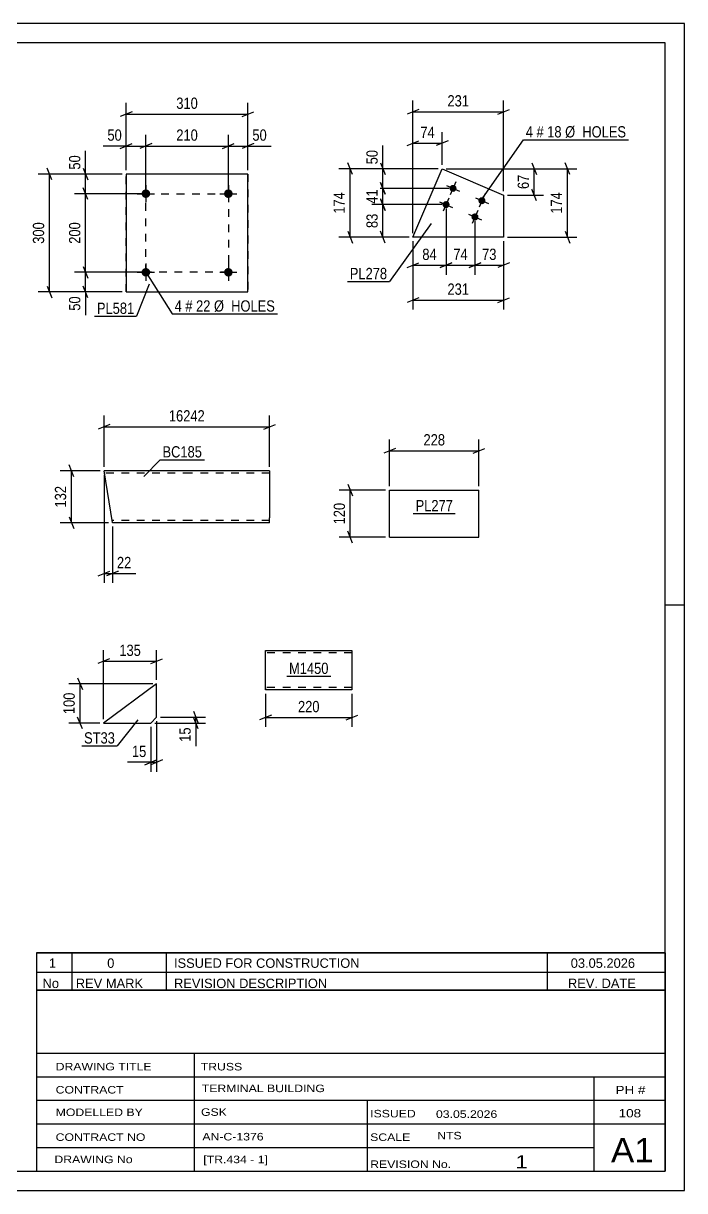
# Model space of a CAD drawing. Header units: millimetres. Extents: x 0 to 420, y 0 to 297.
# Drawn here: x 251.6 to 420, y 0 to 297 of the extents above; entities that cross this region are included whole.
import ezdxf

# ---------------------------------------------------------------- set-up
doc = ezdxf.new("R2010")
doc.units = ezdxf.units.MM
doc.linetypes.add('DXK_LINE_DOT2', pattern=[3.9198, 1.9599, -1.9599])
doc.styles.add('Arial Narrow', font='ARIALN.TTF', dxfattribs={"height": 0.2})

# ---------------------------------------------------------------- blocks, each defined once
blk = doc.blocks.new('Unknown-814409460-1133')
at = {"color": 5, "linetype": 'Continuous'}
for p, q in [((420, 297), (0, 297)), ((420, 0), (420, 297)), ((415, 292), (5, 292)), ((415, 5), (415, 292)), ((420, 149), (415, 149)), ((5, 5), (415, 5)), ((0, 0), (420, 0))]:
    blk.add_line(p, q, dxfattribs=at)
blk = doc.blocks.new('Unknown-814409460-7199')
at = {"color": 7, "linetype": 'Continuous'}
for p, q in [((255, 51.05), (255, 5)), ((255, 51.05), (415, 51.05)), ((415, 51), (415, 5)), ((255, 35), (415, 35)), ((295.14, 35), (295.14, 5)), ((255, 29), (415, 29)), ((397, 5.05), (397, 29.05)), ((255, 23), (415, 23)), ((339.14, 23), (339.14, 5)), ((255, 17), (415, 17)), ((255, 11), (397, 11)), ((255, 5), (415, 5))]:
    blk.add_line(p, q, dxfattribs=at)
at = {"color": 7, "style": 'Arial Narrow'}
for s, height, width, p in [('DRAWING TITLE', 1.9089, 1.425378, (259.88, 30.61)), ('TRUSS', 1.909, 1.425378, (296.81, 30.59)), ('TERMINAL BUILDING', 1.9089, 1.425378, (297.06, 25.07)), ('CONTRACT', 1.909, 1.425378, (259.88, 24.71)), ('MODELLED BY', 1.9089, 1.425378, (259.88, 18.98)), ('GSK', 1.909, 1.425378, (296.88, 19.04)), ('ISSUED', 1.909, 1.425378, (339.94, 18.64)), ('03.05.2026', 1.909, 1.425378, (356.69, 18.52)), ('CONTRACT NO', 1.9089, 1.425378, (259.88, 12.66)), ('AN-C-1376', 1.909, 1.425378, (297.23, 12.78)), ('SCALE', 1.909, 1.425378, (339.94, 12.65)), ('A1', 6.204, 1.25, (401.24, 7.2)), ('DRAWING No', 1.909, 1.425378, (259.56, 7)), ('[TR.434 - 1]', 1.9089, 1.425378, (297.46, 6.99)), ('1', 3.34, 1.5, (376.91, 5.68)), ('REVISION No.', 1.9089, 1.425378, (339.94, 5.77))]:
    blk.add_text(s, height=height, dxfattribs=dict(at, width=width)).set_placement(p)
at = {"color": 7, "linetype": 'Continuous', "style": 'Arial Narrow'}
for s, height, width, p in [('PH #', 2.1, 1.42538, (402.4, 24.55)), ('108', 2.1, 1.42538, (403.19, 18.65)), ('NTS', 1.909, 1.425378, (357, 13.05))]:
    blk.add_text(s, height=height, dxfattribs=dict(at, width=width)).set_placement(p)
blk = doc.blocks.new('Unknown-814409460-7200')
at = {"color": 7, "linetype": 'Continuous'}
for p, q in [((255, 60.55), (415, 60.55)), ((415, 60.55), (255, 60.55)), ((255, 60.55), (255, 55.55)), ((264, 60.55), (264, 55.55)), ((288, 60.55), (288, 55.55)), ((385, 60.55), (385, 55.55)), ((415, 60.55), (415, 55.55)), ((255, 55.55), (415, 55.55)), ((255, 55.55), (255, 51.05)), ((255, 55.55), (415, 55.55)), ((264, 55.55), (264, 51.05)), ((288, 55.55), (288, 51.05)), ((385, 55.55), (385, 51.05)), ((415, 55.55), (415, 51.05)), ((415, 51.05), (255, 51.05))]:
    blk.add_line(p, q, dxfattribs=at)
at = {"color": 7, "linetype": 'Continuous', "style": 'Arial Narrow'}
for s, height, width, p in [('1', 2.39, 1.196471, (258.16, 56.7)), ('0', 2.39, 1.196471, (273, 56.7)), ('ISSUED FOR CONSTRUCTION', 2.3861, 1.196471, (290, 56.7)), ('03.05.2026', 2.386, 1.196471, (391, 56.7)), ('No', 2.386, 1.2, (256.54, 51.55)), ('REV MARK', 2.386, 1.2, (265, 51.55)), ('REVISION DESCRIPTION', 2.3861, 1.2, (290, 51.55)), ('REV. DATE', 2.386, 1.2, (390.28, 51.55))]:
    blk.add_text(s, height=height, dxfattribs=dict(at, width=width)).set_placement(p)
blk = doc.blocks.new('Part-814409460-7092 - 7091')
at = {"color": 2, "linetype": 'Continuous'}
for p, q in [((294.25, 183.15), (272.19, 183.15)), ((274.34, 170.04), (272.19, 183.15)), ((314.35, 183.15), (294.35, 183.15)), ((314.35, 183.15), (314.35, 183.06)), ((314.35, 183.06), (314.35, 181.95)), ((314.35, 181.95), (314.35, 171.15)), ((274.35, 169.95), (274.34, 170.04)), ((294.25, 169.95), (274.35, 169.95)), ((314.35, 169.95), (294.35, 169.95)), ((314.35, 169.95), (314.35, 171.15))]:
    blk.add_line(p, q, dxfattribs=at)
at = {"color": 7, "linetype": 'DXK_LINE_DOT2'}
for p, q in [((294.25, 182.55), (272.28, 182.55)), ((314.35, 182.55), (294.35, 182.55)), ((314.35, 182.8), (314.35, 181.95)), ((294.25, 170.55), (274.25, 170.55)), ((274.34, 170.04), (274.35, 169.95)), ((314.35, 170.55), (294.35, 170.55)), ((314.35, 170.04), (314.35, 170.3)), ((314.35, 169.95), (314.35, 170.04))]:
    blk.add_line(p, q, dxfattribs=at)
blk = doc.blocks.new('Part-814409460-1649 - 1633')
at = {"color": 2, "linetype": 'Continuous'}
for p, q in [((285.58, 128.98), (272.09, 118.98)), ((285.59, 120.48), (285.58, 128.98)), ((272.09, 118.98), (284.09, 118.98)), ((285.59, 120.48), (284.09, 118.98))]:
    blk.add_line(p, q, dxfattribs=at)
blk = doc.blocks.new('Part-814409460-1461 - 1447')
at = {"color": 2, "linetype": 'Continuous'}
for p, q in [((344.88, 166.26), (344.88, 178.26)), ((344.88, 178.26), (367.64, 178.26)), ((367.64, 166.26), (367.64, 178.26)), ((344.88, 166.26), (367.64, 166.26))]:
    blk.add_line(p, q, dxfattribs=at)
blk = doc.blocks.new('Bolt-814409460-1935 - 1886')
at = {"linetype": 'Continuous'}
for points in [[(283.94, 233.66, -1), (281.74, 233.66, -1)], [(304.94, 233.66, -1), (302.74, 233.66, -1)]]:
    blk.add_hatch(color=1, dxfattribs=at).paths.add_polyline_path(points)
at = {"color": 1, "linetype": 'Continuous'}
for p, q in [((282.84, 235.86), (282.84, 231.46)), ((303.84, 235.86), (303.84, 231.46)), ((280.64, 233.66), (285.04, 233.66)), ((301.64, 233.66), (306.04, 233.66))]:
    blk.add_line(p, q, dxfattribs=at)
blk = doc.blocks.new('Part-814409460-1902 - 1886')
at = {"color": 2, "linetype": 'Continuous'}
for p, q in [((308.84, 258.66), (277.84, 258.66)), ((277.84, 258.66), (277.84, 228.66)), ((308.84, 228.66), (308.84, 258.66)), ((277.84, 228.66), (308.84, 228.66))]:
    blk.add_line(p, q, dxfattribs=at)
at = {"color": 7, "linetype": 'DXK_LINE_DOT2'}
for p, q in [((277.84, 228.66), (277.84, 258.66)), ((308.84, 258.66), (308.84, 228.66))]:
    blk.add_line(p, q, dxfattribs=at)
blk = doc.blocks.new('Bolt-814409460-1940 - 1886')
at = {"linetype": 'Continuous'}
for points in [[(283.94, 253.66, -1), (281.74, 253.66, -1)], [(304.94, 253.66, -1), (302.74, 253.66, -1)]]:
    blk.add_hatch(color=1, dxfattribs=at).paths.add_polyline_path(points)
at = {"color": 1, "linetype": 'Continuous'}
for p, q in [((282.84, 255.86), (282.84, 251.46)), ((303.84, 255.86), (303.84, 251.46)), ((280.64, 253.66), (285.04, 253.66)), ((301.64, 253.66), (306.04, 253.66))]:
    blk.add_line(p, q, dxfattribs=at)
blk = doc.blocks.new('Part-814409460-6693 - 6692')
at = {"color": 2, "linetype": 'Continuous'}
for p, q in [((313.31, 136.21), (313.31, 137.41)), ((313.31, 137.41), (335.31, 137.41)), ((335.31, 137.41), (335.31, 137.31)), ((335.31, 137.31), (335.31, 136.21)), ((313.31, 128.15), (313.31, 136.21)), ((335.31, 136.21), (335.31, 127.41)), ((313.31, 127.5), (313.31, 128.15)), ((313.31, 127.41), (313.31, 127.5)), ((335.31, 127.41), (313.31, 127.41))]:
    blk.add_line(p, q, dxfattribs=at)
at = {"color": 7, "linetype": 'DXK_LINE_DOT2'}
for p, q in [((335.31, 136.81), (313.31, 136.81)), ((335.31, 137.05), (335.31, 136.21)), ((313.31, 128.15), (313.31, 127.76)), ((313.31, 128.01), (313.31, 128.05)), ((335.31, 128.01), (313.31, 128.01)), ((335.31, 128.05), (335.31, 128.15)), ((335.31, 128.01), (335.31, 128.05)), ((335.31, 128.01), (335.31, 128.05)), ((313.31, 127.41), (313.31, 127.41))]:
    blk.add_line(p, q, dxfattribs=at)
blk = doc.blocks.new('Part-814409460-6716 - 6715')
at = {"color": 2, "linetype": 'Continuous'}
for p, q in [((350.83, 242.6), (358.27, 260.01)), ((358.27, 260.01), (373.9, 253.32)), ((373.9, 253.32), (373.9, 242.6)), ((373.9, 242.6), (350.83, 242.6))]:
    blk.add_line(p, q, dxfattribs=at)
blk = doc.blocks.new('Bolt-814409460-6717 - 6715')
at = {"linetype": 'Continuous'}
for points in [[(361.86, 254.67, -1), (360.21, 255.37, -1)], [(369.22, 251.52, -1), (367.56, 252.23, -1)], [(360.09, 250.53, -1), (358.44, 251.24, -1)], [(367.45, 247.38, -1), (365.79, 248.09, -1)]]:
    blk.add_hatch(color=1, dxfattribs=at).paths.add_polyline_path(points)
at = {"color": 1, "linetype": 'Continuous'}
for p, q in [((359.38, 255.73), (362.69, 254.31)), ((361.74, 256.67), (360.33, 253.36)), ((359.97, 252.54), (358.56, 249.23)), ((366.73, 252.58), (370.04, 251.17)), ((369.1, 253.53), (367.68, 250.22)), ((357.61, 251.59), (360.92, 250.17)), ((364.96, 248.44), (368.28, 247.03)), ((367.33, 249.39), (365.91, 246.08))]:
    blk.add_line(p, q, dxfattribs=at)
blk = doc.blocks.new('Rectangle-814409460-2049 - 1886')
at = {"color": 1, "linetype": 'DXK_LINE_DOT2'}
blk.add_lwpolyline([(282.84, 253.66), (303.84, 253.66), (303.84, 233.66), (282.84, 233.66), (282.84, 253.66)], close=True, dxfattribs=at)
blk = doc.blocks.new('StraightDimension-814409460-7157 - 7091')
at = {"color": 7, "linetype": 'Continuous'}
for p, q in [((264.5, 181.65), (263.3, 184.65)), ((271.19, 183.15), (261.05, 183.15)), ((263.9, 169.95), (263.9, 183.15)), ((273.35, 169.95), (261.05, 169.95)), ((263.3, 171.45), (264.5, 168.45))]:
    blk.add_line(p, q, dxfattribs=at)
at = {"color": 0}
blk.add_wipeout([(263.15, 179.89), (258.95, 179.89), (258.95, 173.21), (263.15, 173.21)], dxfattribs=at)
at = {"color": 3, "style": 'Arial Narrow'}
blk.add_text('132', height=2.863, rotation=90.0002, dxfattribs=at).set_placement((262.55, 173.81))
blk = doc.blocks.new('StraightDimension-814409460-7128 - 7091')
at = {"color": 7, "linetype": 'Continuous'}
for p, q in [((272.19, 184.15), (272.19, 197.21)), ((314.35, 184.15), (314.35, 197.21)), ((273.69, 194.96), (270.69, 193.76)), ((272.19, 194.36), (314.35, 194.36)), ((312.85, 193.76), (315.85, 194.96))]:
    blk.add_line(p, q, dxfattribs=at)
at = {"color": 0}
blk.add_wipeout([(298.44, 195.11), (298.44, 199.31), (288.1, 199.31), (288.1, 195.11)], dxfattribs=at)
at = {"color": 3, "style": 'Arial Narrow'}
blk.add_text('16242', height=2.863, dxfattribs=at).set_placement((288.7, 195.71))
blk = doc.blocks.new('StraightDimension-814409460-7139 - 7091')
at = {"color": 7, "linetype": 'Continuous'}
for p, q in [((272.19, 182.15), (272.19, 154.63)), ((274.35, 168.95), (274.35, 154.63)), ((270.69, 156.43), (273.69, 157.63)), ((275.85, 157.63), (272.85, 156.43)), ((272.19, 157.03), (274.35, 157.03))]:
    blk.add_line(p, q, dxfattribs=at)
at = {"color": 0}
blk.add_wipeout([(279.73, 157.78), (279.73, 161.98), (274.88, 161.98), (274.88, 157.78)], dxfattribs=at)
at = {"color": 7, "linetype": 'Continuous'}
blk.add_line((274.35, 157.03), (280.26, 157.03), dxfattribs=at)
blk.add_line((274.35, 157.03), (280.26, 157.03), dxfattribs=at)
at = {"color": 3, "style": 'Arial Narrow'}
blk.add_text('22', height=2.863, dxfattribs=at).set_placement((275.48, 158.38))
blk = doc.blocks.new('StraightDimension-814409460-1677 - 1633')
at = {"color": 7, "linetype": 'Continuous'}
for p, q in [((285.59, 119.48), (285.59, 106.58)), ((284.09, 117.98), (284.09, 106.58)), ((282.59, 108.38), (285.59, 109.58)), ((287.09, 109.58), (284.09, 108.38)), ((284.09, 108.98), (285.59, 108.98))]:
    blk.add_line(p, q, dxfattribs=at)
at = {"color": 0}
blk.add_wipeout([(283.56, 109.73), (283.56, 113.93), (278.7, 113.93), (278.7, 109.73)], dxfattribs=at)
at = {"color": 7, "linetype": 'Continuous'}
blk.add_line((284.09, 108.98), (278.18, 108.98), dxfattribs=at)
blk.add_line((284.09, 108.98), (278.18, 108.98), dxfattribs=at)
at = {"color": 3, "style": 'Arial Narrow'}
blk.add_text('15', height=2.863, dxfattribs=at).set_placement((279.3, 110.33))
blk = doc.blocks.new('StraightDimension-814409460-1691 - 1633')
at = {"color": 7, "linetype": 'Continuous'}
for p, q in [((272.09, 119.98), (272.09, 137.55)), ((285.58, 129.98), (285.58, 137.55)), ((273.59, 135.3), (270.59, 134.1)), ((272.09, 134.7), (285.58, 134.7)), ((284.08, 134.1), (287.08, 135.3))]:
    blk.add_line(p, q, dxfattribs=at)
at = {"color": 0}
blk.add_wipeout([(282.18, 135.45), (282.18, 139.65), (275.49, 139.65), (275.49, 135.45)], dxfattribs=at)
at = {"color": 3, "style": 'Arial Narrow'}
blk.add_text('135', height=2.863, dxfattribs=at).set_placement((276.09, 136.05))
blk = doc.blocks.new('StraightDimension-814409460-1651 - 1633')
at = {"color": 7, "linetype": 'Continuous'}
for p, q in [((294.99, 121.98), (296.19, 118.98)), ((285.09, 118.98), (297.99, 118.98)), ((286.59, 120.48), (297.99, 120.48)), ((296.19, 117.48), (294.99, 120.48)), ((295.59, 118.98), (295.59, 120.48))]:
    blk.add_line(p, q, dxfattribs=at)
at = {"color": 0}
blk.add_wipeout([(294.84, 118.46), (290.64, 118.46), (290.64, 113.6), (294.84, 113.6)], dxfattribs=at)
at = {"color": 7, "linetype": 'Continuous'}
blk.add_line((295.59, 118.98), (295.59, 113.08), dxfattribs=at)
blk.add_line((295.59, 118.98), (295.59, 113.08), dxfattribs=at)
at = {"color": 3, "style": 'Arial Narrow'}
blk.add_text('15', height=2.863, rotation=90.0002, dxfattribs=at).set_placement((294.24, 114.2))
blk = doc.blocks.new('StraightDimension-814409460-1663 - 1633')
at = {"color": 7, "linetype": 'Continuous'}
for p, q in [((284.58, 128.98), (263.23, 128.98)), ((265.48, 130.48), (266.68, 127.48)), ((266.08, 118.98), (266.08, 128.98)), ((271.09, 118.98), (263.23, 118.98)), ((266.68, 117.48), (265.48, 120.48))]:
    blk.add_line(p, q, dxfattribs=at)
at = {"color": 0}
blk.add_wipeout([(265.33, 127.32), (261.13, 127.32), (261.13, 120.64), (265.33, 120.64)], dxfattribs=at)
at = {"color": 3, "style": 'Arial Narrow'}
blk.add_text('100', height=2.863, rotation=90.0002, dxfattribs=at).set_placement((264.73, 121.24))
blk = doc.blocks.new('StraightDimension-814409460-1463 - 1447')
at = {"color": 7, "linetype": 'Continuous'}
for p, q in [((344.88, 179.26), (344.88, 191.11)), ((367.64, 179.26), (367.64, 191.11)), ((346.38, 188.86), (343.38, 187.66)), ((344.88, 188.26), (367.64, 188.26)), ((366.14, 187.66), (369.14, 188.86))]:
    blk.add_line(p, q, dxfattribs=at)
at = {"color": 0}
blk.add_wipeout([(359.6, 189.01), (359.6, 193.21), (352.92, 193.21), (352.92, 189.01)], dxfattribs=at)
at = {"color": 3, "style": 'Arial Narrow'}
blk.add_text('228', height=2.863, dxfattribs=at).set_placement((353.52, 189.61))
blk = doc.blocks.new('StraightDimension-814409460-1474 - 1447')
at = {"color": 7, "linetype": 'Continuous'}
for p, q in [((343.88, 178.26), (332.03, 178.26)), ((334.28, 179.76), (335.48, 176.76)), ((334.88, 166.26), (334.88, 178.26)), ((335.48, 164.76), (334.28, 167.76)), ((343.88, 166.26), (332.03, 166.26))]:
    blk.add_line(p, q, dxfattribs=at)
at = {"color": 0}
blk.add_wipeout([(334.13, 175.6), (329.93, 175.6), (329.93, 168.92), (334.13, 168.92)], dxfattribs=at)
at = {"color": 3, "style": 'Arial Narrow'}
blk.add_text('120', height=2.863, rotation=90.0002, dxfattribs=at).set_placement((333.53, 169.52))
blk = doc.blocks.new('StraightDimension-814409460-1942 - 1886')
at = {"color": 7, "linetype": 'Continuous'}
for p, q in [((277.84, 259.66), (277.84, 276.74)), ((308.84, 259.66), (308.84, 276.74)), ((279.34, 274.49), (276.34, 273.29)), ((277.84, 273.89), (308.84, 273.89)), ((307.34, 273.29), (310.34, 274.49))]:
    blk.add_line(p, q, dxfattribs=at)
at = {"color": 0}
blk.add_wipeout([(296.68, 274.64), (296.68, 278.84), (289.99, 278.84), (289.99, 274.64)], dxfattribs=at)
at = {"color": 3, "style": 'Arial Narrow'}
blk.add_text('310', height=2.863, dxfattribs=at).set_placement((290.59, 275.24))
blk = doc.blocks.new('StraightDimension-814409460-1966 - 1886')
at = {"color": 7, "linetype": 'Continuous'}
for p, q in [((282.84, 254.66), (282.84, 268.64)), ((303.84, 254.66), (303.84, 268.64)), ((284.34, 266.39), (281.34, 265.19)), ((282.84, 265.79), (303.84, 265.79)), ((302.34, 265.19), (305.34, 266.39))]:
    blk.add_line(p, q, dxfattribs=at)
at = {"color": 0}
blk.add_wipeout([(296.68, 266.54), (296.68, 270.74), (289.99, 270.74), (289.99, 266.54)], dxfattribs=at)
at = {"color": 3, "style": 'Arial Narrow'}
blk.add_text('210', height=2.863, dxfattribs=at).set_placement((290.59, 267.14))
blk = doc.blocks.new('StraightDimension-814409460-2036 - 1886')
at = {"color": 7, "linetype": 'Continuous'}
for p, q in [((276.84, 258.66), (264.65, 258.66)), ((266.9, 260.16), (268.1, 257.16)), ((267.5, 253.66), (267.5, 258.66)), ((281.84, 253.66), (264.65, 253.66)), ((268.1, 252.16), (266.9, 255.16))]:
    blk.add_line(p, q, dxfattribs=at)
at = {"color": 0}
blk.add_wipeout([(266.75, 264.04), (262.55, 264.04), (262.55, 259.18), (266.75, 259.18)], dxfattribs=at)
at = {"color": 7, "linetype": 'Continuous'}
blk.add_line((267.5, 258.66), (267.5, 264.56), dxfattribs=at)
blk.add_line((267.5, 258.66), (267.5, 264.56), dxfattribs=at)
at = {"color": 3, "style": 'Arial Narrow'}
blk.add_text('50', height=2.863, rotation=90.0002, dxfattribs=at).set_placement((266.15, 259.78))
blk = doc.blocks.new('StraightDimension-814409460-1953 - 1886')
at = {"color": 7, "linetype": 'Continuous'}
for p, q in [((277.84, 259.66), (277.84, 268.64)), ((282.84, 254.66), (282.84, 268.64)), ((276.34, 265.19), (279.34, 266.39)), ((277.84, 265.79), (282.84, 265.79)), ((284.34, 266.39), (281.34, 265.19))]:
    blk.add_line(p, q, dxfattribs=at)
at = {"color": 0}
blk.add_wipeout([(277.31, 266.54), (277.31, 270.74), (272.46, 270.74), (272.46, 266.54)], dxfattribs=at)
at = {"color": 7, "linetype": 'Continuous'}
blk.add_line((277.84, 265.79), (271.93, 265.79), dxfattribs=at)
blk.add_line((277.84, 265.79), (271.93, 265.79), dxfattribs=at)
at = {"color": 3, "style": 'Arial Narrow'}
blk.add_text('50', height=2.863, dxfattribs=at).set_placement((273.06, 267.14))
blk = doc.blocks.new('StraightDimension-814409460-1982 - 1886')
at = {"color": 7, "linetype": 'Continuous'}
for p, q in [((303.84, 254.66), (303.84, 268.64)), ((308.84, 259.66), (308.84, 268.64)), ((302.34, 265.19), (305.34, 266.39)), ((303.84, 265.79), (308.84, 265.79)), ((310.34, 266.39), (307.34, 265.19))]:
    blk.add_line(p, q, dxfattribs=at)
at = {"color": 0}
blk.add_wipeout([(314.22, 266.54), (314.22, 270.74), (309.36, 270.74), (309.36, 266.54)], dxfattribs=at)
at = {"color": 7, "linetype": 'Continuous'}
blk.add_line((308.84, 265.79), (314.74, 265.79), dxfattribs=at)
blk.add_line((308.84, 265.79), (314.74, 265.79), dxfattribs=at)
at = {"color": 3, "style": 'Arial Narrow'}
blk.add_text('50', height=2.863, dxfattribs=at).set_placement((309.96, 267.14))
blk = doc.blocks.new('StraightDimension-814409460-1996 - 1886')
at = {"color": 7, "linetype": 'Continuous'}
for p, q in [((276.84, 258.66), (255.44, 258.66)), ((258.89, 257.16), (257.69, 260.16)), ((258.29, 228.66), (258.29, 258.66)), ((257.69, 230.16), (258.89, 227.16)), ((276.84, 228.66), (255.44, 228.66))]:
    blk.add_line(p, q, dxfattribs=at)
at = {"color": 0}
blk.add_wipeout([(257.54, 247), (253.34, 247), (253.34, 240.32), (257.54, 240.32)], dxfattribs=at)
at = {"color": 3, "style": 'Arial Narrow'}
blk.add_text('300', height=2.863, rotation=90.0002, dxfattribs=at).set_placement((256.94, 240.92))
blk = doc.blocks.new('StraightDimension-814409460-2007 - 1886')
at = {"color": 7, "linetype": 'Continuous'}
for p, q in [((266.9, 235.16), (268.1, 232.16)), ((281.84, 233.66), (264.65, 233.66)), ((267.5, 228.66), (267.5, 233.66)), ((268.1, 227.16), (266.9, 230.16)), ((276.84, 228.66), (264.65, 228.66))]:
    blk.add_line(p, q, dxfattribs=at)
at = {"color": 0}
blk.add_wipeout([(266.75, 228.13), (262.55, 228.13), (262.55, 223.28), (266.75, 223.28)], dxfattribs=at)
at = {"color": 7, "linetype": 'Continuous'}
blk.add_line((267.5, 228.66), (267.5, 222.75), dxfattribs=at)
blk.add_line((267.5, 228.66), (267.5, 222.75), dxfattribs=at)
at = {"color": 3, "style": 'Arial Narrow'}
blk.add_text('50', height=2.863, rotation=90.0002, dxfattribs=at).set_placement((266.15, 223.88))
blk = doc.blocks.new('StraightDimension-814409460-2020 - 1886')
at = {"color": 7, "linetype": 'Continuous'}
for p, q in [((281.84, 253.66), (264.65, 253.66)), ((268.1, 252.16), (266.9, 255.16)), ((267.5, 233.66), (267.5, 253.66)), ((266.9, 235.16), (268.1, 232.16)), ((281.84, 233.66), (264.65, 233.66))]:
    blk.add_line(p, q, dxfattribs=at)
at = {"color": 0}
blk.add_wipeout([(266.75, 247), (262.55, 247), (262.55, 240.32), (266.75, 240.32)], dxfattribs=at)
at = {"color": 3, "style": 'Arial Narrow'}
blk.add_text('200', height=2.863, rotation=90.0002, dxfattribs=at).set_placement((266.15, 240.92))
blk = doc.blocks.new('StraightDimension-814409460-6721 - 6692')
at = {"color": 7, "linetype": 'Continuous'}
for p, q in [((313.31, 126.41), (313.31, 117.98)), ((335.31, 126.41), (335.31, 117.98)), ((314.81, 120.98), (311.81, 119.78)), ((313.31, 120.38), (335.31, 120.38)), ((333.81, 119.78), (336.81, 120.98))]:
    blk.add_line(p, q, dxfattribs=at)
at = {"color": 0}
blk.add_wipeout([(327.65, 121.13), (327.65, 125.33), (320.97, 125.33), (320.97, 121.13)], dxfattribs=at)
at = {"color": 3, "style": 'Arial Narrow'}
blk.add_text('220', height=2.863, dxfattribs=at).set_placement((321.57, 121.73))
blk = doc.blocks.new('StraightDimension-814409460-7046 - 6715')
at = {"color": 7, "linetype": 'Continuous'}
for p, q in [((390.74, 258.51), (389.54, 261.51)), ((359.27, 260.01), (392.54, 260.01)), ((390.14, 242.6), (390.14, 260.01)), ((389.54, 244.1), (390.74, 241.1)), ((374.9, 242.6), (392.54, 242.6))]:
    blk.add_line(p, q, dxfattribs=at)
at = {"color": 0}
blk.add_wipeout([(389.39, 254.65), (385.19, 254.65), (385.19, 247.96), (389.39, 247.96)], dxfattribs=at)
at = {"color": 3, "style": 'Arial Narrow'}
blk.add_text('174', height=2.863, rotation=90.0002, dxfattribs=at).set_placement((388.79, 248.56))
blk = doc.blocks.new('StraightDimension-814409460-6733 - 6715')
at = {"color": 7, "linetype": 'Continuous'}
for p, q in [((381.1, 261.51), (382.3, 258.51)), ((359.27, 260.01), (384.1, 260.01)), ((381.7, 253.32), (381.7, 260.01)), ((374.9, 253.32), (384.1, 253.32)), ((382.3, 251.82), (381.1, 254.82))]:
    blk.add_line(p, q, dxfattribs=at)
at = {"color": 0}
blk.add_wipeout([(380.95, 259.09), (376.75, 259.09), (376.75, 254.24), (380.95, 254.24)], dxfattribs=at)
at = {"color": 3, "style": 'Arial Narrow'}
blk.add_text('67', height=2.863, rotation=90.0002, dxfattribs=at).set_placement((380.35, 254.84))
blk = doc.blocks.new('StraightDimension-814409460-6725 - 6715')
at = {"color": 7, "linetype": 'Continuous'}
for p, q in [((350.83, 243.6), (350.83, 269.33)), ((358.27, 261.01), (358.27, 269.33)), ((349.33, 265.88), (352.33, 267.08)), ((350.83, 266.48), (358.27, 266.48)), ((359.77, 267.08), (356.77, 265.88))]:
    blk.add_line(p, q, dxfattribs=at)
at = {"color": 0}
blk.add_wipeout([(356.98, 267.23), (356.98, 271.43), (352.12, 271.43), (352.12, 267.23)], dxfattribs=at)
at = {"color": 3, "style": 'Arial Narrow'}
blk.add_text('74', height=2.863, dxfattribs=at).set_placement((352.72, 267.83))
blk = doc.blocks.new('StraightDimension-814409460-6729 - 6715')
at = {"color": 7, "linetype": 'Continuous'}
for p, q in [((350.83, 241.6), (350.83, 224.2)), ((373.9, 241.6), (373.9, 224.2)), ((352.33, 227.2), (349.33, 226)), ((350.83, 226.6), (373.9, 226.6)), ((372.4, 226), (375.4, 227.2))]:
    blk.add_line(p, q, dxfattribs=at)
at = {"color": 0}
blk.add_wipeout([(365.71, 227.35), (365.71, 231.55), (359.02, 231.55), (359.02, 227.35)], dxfattribs=at)
at = {"color": 3, "style": 'Arial Narrow'}
blk.add_text('231', height=2.863, dxfattribs=at).set_placement((359.62, 227.95))
blk = doc.blocks.new('StraightDimension-814409460-6739 - 6715')
at = {"color": 7, "linetype": 'Continuous'}
for p, q in [((335.43, 258.51), (334.23, 261.51)), ((357.27, 260.01), (331.98, 260.01)), ((334.83, 242.6), (334.83, 260.01)), ((334.23, 244.1), (335.43, 241.1)), ((349.83, 242.6), (331.98, 242.6))]:
    blk.add_line(p, q, dxfattribs=at)
at = {"color": 0}
blk.add_wipeout([(334.08, 254.65), (329.88, 254.65), (329.88, 247.96), (334.08, 247.96)], dxfattribs=at)
at = {"color": 3, "style": 'Arial Narrow'}
blk.add_text('174', height=2.863, rotation=90.0002, dxfattribs=at).set_placement((333.48, 248.56))
blk = doc.blocks.new('StraightDimension-814409460-6992 - 6715')
at = {"color": 7, "linetype": 'Continuous'}
for p, q in [((366.62, 246.74), (366.62, 233.05)), ((373.9, 241.6), (373.9, 233.05)), ((365.12, 234.85), (368.12, 236.05)), ((366.62, 235.45), (373.9, 235.45)), ((375.4, 236.05), (372.4, 234.85))]:
    blk.add_line(p, q, dxfattribs=at)
at = {"color": 0}
blk.add_wipeout([(372.69, 236.2), (372.69, 240.4), (367.83, 240.4), (367.83, 236.2)], dxfattribs=at)
at = {"color": 3, "style": 'Arial Narrow'}
blk.add_text('73', height=2.863, dxfattribs=at).set_placement((368.43, 236.8))
blk = doc.blocks.new('StraightDimension-814409460-6993 - 6715')
at = {"color": 7, "linetype": 'Continuous'}
for p, q in [((359.26, 249.88), (359.26, 233.05)), ((366.62, 246.74), (366.62, 233.05)), ((357.76, 234.85), (360.76, 236.05)), ((359.26, 235.45), (366.62, 235.45)), ((368.12, 236.05), (365.12, 234.85))]:
    blk.add_line(p, q, dxfattribs=at)
at = {"color": 0}
blk.add_wipeout([(365.37, 236.2), (365.37, 240.4), (360.51, 240.4), (360.51, 236.2)], dxfattribs=at)
at = {"color": 3, "style": 'Arial Narrow'}
blk.add_text('74', height=2.863, dxfattribs=at).set_placement((361.11, 236.8))
blk = doc.blocks.new('StraightDimension-814409460-6994 - 6715')
at = {"color": 7, "linetype": 'Continuous'}
for p, q in [((359.26, 249.88), (359.26, 233.05)), ((350.83, 241.6), (350.83, 233.05)), ((349.33, 234.85), (352.33, 236.05)), ((350.83, 235.45), (359.26, 235.45)), ((360.76, 236.05), (357.76, 234.85))]:
    blk.add_line(p, q, dxfattribs=at)
at = {"color": 0}
blk.add_wipeout([(357.47, 236.2), (357.47, 240.4), (352.62, 240.4), (352.62, 236.2)], dxfattribs=at)
at = {"color": 3, "style": 'Arial Narrow'}
blk.add_text('84', height=2.863, dxfattribs=at).set_placement((353.22, 236.8))
blk = doc.blocks.new('StraightDimension-814409460-7013 - 6715')
at = {"color": 7, "linetype": 'Continuous'}
for p, q in [((342.6, 261.51), (343.8, 258.51)), ((357.27, 260.01), (340.35, 260.01)), ((343.2, 255.02), (343.2, 260.01)), ((343.8, 253.52), (342.6, 256.52)), ((360.03, 255.02), (340.35, 255.02))]:
    blk.add_line(p, q, dxfattribs=at)
at = {"color": 0}
blk.add_wipeout([(342.45, 265.39), (338.25, 265.39), (338.25, 260.53), (342.45, 260.53)], dxfattribs=at)
at = {"color": 7, "linetype": 'Continuous'}
blk.add_line((343.2, 260.01), (343.2, 265.91), dxfattribs=at)
blk.add_line((343.2, 260.01), (343.2, 265.91), dxfattribs=at)
at = {"color": 3, "style": 'Arial Narrow'}
blk.add_text('50', height=2.863, rotation=90.0002, dxfattribs=at).set_placement((341.85, 261.13))
blk = doc.blocks.new('StraightDimension-814409460-7014 - 6715')
at = {"color": 7, "linetype": 'Continuous'}
for p, q in [((342.6, 256.52), (343.8, 253.52)), ((360.03, 255.02), (340.35, 255.02)), ((343.2, 250.88), (343.2, 255.02)), ((358.26, 250.88), (340.35, 250.88)), ((343.8, 249.38), (342.6, 252.38))]:
    blk.add_line(p, q, dxfattribs=at)
at = {"color": 0}
blk.add_wipeout([(342.45, 255.38), (338.25, 255.38), (338.25, 250.52), (342.45, 250.52)], dxfattribs=at)
at = {"color": 3, "style": 'Arial Narrow'}
blk.add_text('41', height=2.863, rotation=90.0002, dxfattribs=at).set_placement((341.85, 251.12))
blk = doc.blocks.new('StraightDimension-814409460-7015 - 6715')
at = {"color": 7, "linetype": 'Continuous'}
for p, q in [((358.26, 250.88), (340.35, 250.88)), ((342.6, 252.38), (343.8, 249.38)), ((343.2, 242.6), (343.2, 250.88)), ((343.8, 241.1), (342.6, 244.1)), ((349.83, 242.6), (340.35, 242.6))]:
    blk.add_line(p, q, dxfattribs=at)
at = {"color": 0}
blk.add_wipeout([(342.45, 249.17), (338.25, 249.17), (338.25, 244.31), (342.45, 244.31)], dxfattribs=at)
at = {"color": 3, "style": 'Arial Narrow'}
blk.add_text('83', height=2.863, rotation=90.0002, dxfattribs=at).set_placement((341.85, 244.91))
blk = doc.blocks.new('StraightDimension-814409460-7036 - 6715')
at = {"color": 7, "linetype": 'Continuous'}
for p, q in [((350.83, 243.6), (350.83, 277.36)), ((373.9, 254.32), (373.9, 277.36)), ((352.33, 275.11), (349.33, 273.91)), ((350.83, 274.51), (373.9, 274.51)), ((372.4, 273.91), (375.4, 275.11))]:
    blk.add_line(p, q, dxfattribs=at)
at = {"color": 0}
blk.add_wipeout([(365.71, 275.26), (365.71, 279.46), (359.02, 279.46), (359.02, 275.26)], dxfattribs=at)
at = {"color": 3, "style": 'Arial Narrow'}
blk.add_text('231', height=2.863, dxfattribs=at).set_placement((359.62, 275.86))
blk = doc.blocks.new('Mark-814409460-7181 - 7091')
at = {"color": 0}
blk.add_wipeout([(297.13, 186.55), (297.13, 189.55), (287.08, 189.55), (287.08, 186.55)], dxfattribs=at)
blk.add_wipeout([(297.13, 186.55), (297.13, 189.55), (287.08, 189.55), (287.08, 186.55)], dxfattribs=at)
at = {"color": 30, "linetype": 'Continuous'}
for p, q in [((282.34, 181.69), (286.48, 185.95)), ((286.48, 185.95), (297.73, 185.95))]:
    blk.add_line(p, q, dxfattribs=at)
at = {"color": 3, "style": 'Arial Narrow'}
blk.add_text('BC185', height=2.863, dxfattribs=at).set_placement((287.08, 186.55))
blk = doc.blocks.new('Mark-814409460-1645 - 1633')
at = {"color": 0}
blk.add_wipeout([(274.96, 113.76), (274.96, 116.76), (267.11, 116.76), (267.11, 113.76)], dxfattribs=at)
blk.add_wipeout([(274.96, 113.76), (274.96, 116.76), (267.11, 116.76), (267.11, 113.76)], dxfattribs=at)
at = {"color": 30, "linetype": 'Continuous'}
for p in [(280.83, 119.75), (266.51, 113.16)]:
    blk.add_line(p, (275.56, 113.16), dxfattribs=at)
at = {"color": 3, "style": 'Arial Narrow'}
blk.add_text('ST33', height=2.863, dxfattribs=at).set_placement((267.11, 113.76))
blk = doc.blocks.new('Mark-814409460-1459 - 1447')
at = {"color": 0}
blk.add_wipeout([(361.01, 172.86), (361.01, 175.86), (351.51, 175.86), (351.51, 172.86)], dxfattribs=at)
blk.add_wipeout([(361.01, 172.86), (361.01, 175.86), (351.51, 175.86), (351.51, 172.86)], dxfattribs=at)
at = {"color": 30, "linetype": 'Continuous'}
blk.add_line((350.91, 172.26), (361.61, 172.26), dxfattribs=at)
at = {"color": 3, "style": 'Arial Narrow'}
blk.add_text('PL277', height=2.863, dxfattribs=at).set_placement((351.51, 172.86))
blk = doc.blocks.new('Mark-814409460-1898 - 1886')
at = {"color": 0}
blk.add_wipeout([(279.88, 223.08), (279.88, 226.08), (270.38, 226.08), (270.38, 223.08)], dxfattribs=at)
blk.add_wipeout([(279.88, 223.08), (279.88, 226.08), (270.38, 226.08), (270.38, 223.08)], dxfattribs=at)
at = {"color": 30, "linetype": 'Continuous'}
for p in [(283.72, 230.66), (269.78, 222.48)]:
    blk.add_line(p, (280.48, 222.48), dxfattribs=at)
at = {"color": 3, "style": 'Arial Narrow'}
blk.add_text('PL581', height=2.863, dxfattribs=at).set_placement((270.38, 223.08))
blk = doc.blocks.new('MarkSet-814409460-2096 - 1886')
at = {"color": 0}
blk.add_wipeout([(292, 223.66), (292, 226.66), (290.17, 226.66), (290.17, 223.66)], dxfattribs=at)
blk.add_wipeout([(292, 223.66), (292, 226.66), (290.17, 226.66), (290.17, 223.66)], dxfattribs=at)
at = {"color": 7, "linetype": 'Continuous'}
blk.add_line((282.84, 233.66), (289.57, 223.06), dxfattribs=at)
at = {"color": 0}
blk.add_wipeout([(294.72, 223.66), (294.72, 226.66), (292.9, 226.66), (292.9, 223.66)], dxfattribs=at)
blk.add_wipeout([(294.72, 223.66), (294.72, 226.66), (292.9, 226.66), (292.9, 223.66)], dxfattribs=at)
at = {"color": 3, "style": 'Arial Narrow'}
blk.add_text('4', height=2.86, dxfattribs=at).set_placement((290.17, 223.66))
at = {"color": 0}
blk.add_wipeout([(299.28, 223.66), (299.28, 226.66), (295.62, 226.66), (295.62, 223.66)], dxfattribs=at)
blk.add_wipeout([(299.28, 223.66), (299.28, 226.66), (295.62, 226.66), (295.62, 223.66)], dxfattribs=at)
at = {"color": 3, "style": 'Arial Narrow'}
blk.add_text('#', height=2.86, dxfattribs=at).set_placement((292.9, 223.66))
at = {"color": 0}
blk.add_wipeout([(315.71, 223.66), (315.71, 226.66), (300.18, 226.66), (300.18, 223.66)], dxfattribs=at)
blk.add_wipeout([(315.71, 223.66), (315.71, 226.66), (300.18, 226.66), (300.18, 223.66)], dxfattribs=at)
at = {"color": 7, "linetype": 'Continuous'}
blk.add_line((289.57, 223.06), (316.31, 223.06), dxfattribs=at)
at = {"color": 3, "style": 'Arial Narrow'}
for s, p in [('22', (295.62, 223.66)), ('Ø  HOLES', (300.18, 223.66))]:
    blk.add_text(s, height=2.863, dxfattribs=at).set_placement(p)
blk = doc.blocks.new('Mark-814409460-6782 - 6692')
at = {"color": 0}
blk.add_wipeout([(329.34, 131.47), (329.34, 134.47), (319.29, 134.47), (319.29, 131.47)], dxfattribs=at)
blk.add_wipeout([(329.34, 131.47), (329.34, 134.47), (319.29, 134.47), (319.29, 131.47)], dxfattribs=at)
at = {"color": 30, "linetype": 'Continuous'}
blk.add_line((318.69, 130.87), (329.94, 130.87), dxfattribs=at)
at = {"color": 3, "style": 'Arial Narrow'}
blk.add_text('M1450', height=2.863, dxfattribs=at).set_placement((319.29, 131.47))
blk = doc.blocks.new('Mark-814409460-6788 - 6715')
at = {"color": 0}
blk.add_wipeout([(381.38, 267.97), (381.38, 270.97), (379.56, 270.97), (379.56, 267.97)], dxfattribs=at)
blk.add_wipeout([(381.38, 267.97), (381.38, 270.97), (379.56, 270.97), (379.56, 267.97)], dxfattribs=at)
at = {"color": 7, "linetype": 'Continuous'}
blk.add_line((368.01, 251.72), (378.96, 267.37), dxfattribs=at)
at = {"color": 0}
blk.add_wipeout([(384.11, 267.97), (384.11, 270.97), (382.28, 270.97), (382.28, 267.97)], dxfattribs=at)
blk.add_wipeout([(384.11, 267.97), (384.11, 270.97), (382.28, 270.97), (382.28, 267.97)], dxfattribs=at)
at = {"color": 3, "style": 'Arial Narrow'}
blk.add_text('4', height=2.86, dxfattribs=at).set_placement((379.56, 267.97))
at = {"color": 0}
blk.add_wipeout([(388.67, 267.97), (388.67, 270.97), (385.01, 270.97), (385.01, 267.97)], dxfattribs=at)
blk.add_wipeout([(388.67, 267.97), (388.67, 270.97), (385.01, 270.97), (385.01, 267.97)], dxfattribs=at)
at = {"color": 3, "style": 'Arial Narrow'}
blk.add_text('#', height=2.86, dxfattribs=at).set_placement((382.28, 267.97))
at = {"color": 0}
blk.add_wipeout([(405.1, 267.97), (405.1, 270.97), (389.57, 270.97), (389.57, 267.97)], dxfattribs=at)
blk.add_wipeout([(405.1, 267.97), (405.1, 270.97), (389.57, 270.97), (389.57, 267.97)], dxfattribs=at)
at = {"color": 7, "linetype": 'Continuous'}
blk.add_line((378.96, 267.37), (405.7, 267.37), dxfattribs=at)
at = {"color": 3, "style": 'Arial Narrow'}
for s, p in [('18', (385.01, 267.97)), ('Ø  HOLES', (389.57, 267.97))]:
    blk.add_text(s, height=2.863, dxfattribs=at).set_placement(p)
blk = doc.blocks.new('Mark-814409460-6785 - 6715')
at = {"color": 0}
blk.add_wipeout([(344.27, 231.91), (344.27, 234.91), (334.76, 234.91), (334.76, 231.91)], dxfattribs=at)
blk.add_wipeout([(344.27, 231.91), (344.27, 234.91), (334.76, 234.91), (334.76, 231.91)], dxfattribs=at)
at = {"color": 30, "linetype": 'Continuous'}
for p in [(355.47, 246.11), (334.16, 231.31)]:
    blk.add_line(p, (344.87, 231.31), dxfattribs=at)
at = {"color": 3, "style": 'Arial Narrow'}
blk.add_text('PL278', height=2.863, dxfattribs=at).set_placement((334.76, 231.91))

msp = doc.modelspace()

# ---------------------------------------------------------------- block references
for name in ['Unknown-814409460-1133', 'Part-814409460-1902 - 1886', 'Part-814409460-6716 - 6715', 'Bolt-814409460-1940 - 1886', 'Bolt-814409460-6717 - 6715', 'Rectangle-814409460-2049 - 1886', 'Bolt-814409460-1935 - 1886', 'Part-814409460-7092 - 7091', 'Part-814409460-1461 - 1447', 'Part-814409460-6693 - 6692', 'Part-814409460-1649 - 1633', 'Unknown-814409460-7200', 'Unknown-814409460-7199']:
    msp.add_blockref(name, (0, 0))

# ---------------------------------------------------------------- next in the draw order: block references
for name in ['StraightDimension-814409460-1942 - 1886', 'StraightDimension-814409460-7046 - 6715', 'StraightDimension-814409460-1463 - 1447', 'StraightDimension-814409460-7157 - 7091', 'Mark-814409460-1459 - 1447', 'Mark-814409460-6782 - 6692', 'StraightDimension-814409460-6721 - 6692', 'StraightDimension-814409460-1677 - 1633']:
    msp.add_blockref(name, (0, 0))

# ---------------------------------------------------------------- next in the draw order: block references
for name in ['StraightDimension-814409460-1966 - 1886', 'StraightDimension-814409460-6733 - 6715', 'StraightDimension-814409460-6729 - 6715', 'StraightDimension-814409460-7128 - 7091', 'StraightDimension-814409460-7139 - 7091', 'StraightDimension-814409460-1474 - 1447', 'StraightDimension-814409460-1691 - 1633']:
    msp.add_blockref(name, (0, 0))

# ---------------------------------------------------------------- next in the draw order: block references
for name in ['StraightDimension-814409460-1982 - 1886', 'StraightDimension-814409460-6725 - 6715', 'StraightDimension-814409460-2036 - 1886', 'StraightDimension-814409460-6992 - 6715', 'Mark-814409460-7181 - 7091', 'StraightDimension-814409460-1651 - 1633']:
    msp.add_blockref(name, (0, 0))

# ---------------------------------------------------------------- next in the draw order: block references
for name in ['StraightDimension-814409460-1953 - 1886', 'StraightDimension-814409460-6739 - 6715', 'StraightDimension-814409460-1663 - 1633']:
    msp.add_blockref(name, (0, 0))

# ---------------------------------------------------------------- next in the draw order: block references
for name in ['StraightDimension-814409460-7013 - 6715', 'StraightDimension-814409460-1996 - 1886', 'StraightDimension-814409460-6993 - 6715', 'Mark-814409460-1645 - 1633']:
    msp.add_blockref(name, (0, 0))

# ---------------------------------------------------------------- next in the draw order: block references
for name in ['StraightDimension-814409460-6994 - 6715', 'StraightDimension-814409460-2007 - 1886']:
    msp.add_blockref(name, (0, 0))

# ---------------------------------------------------------------- next in the draw order: block references
for name in ['StraightDimension-814409460-7014 - 6715', 'StraightDimension-814409460-2020 - 1886', 'Mark-814409460-1898 - 1886']:
    msp.add_blockref(name, (0, 0))

# ---------------------------------------------------------------- next in the draw order: block references
for name in ['StraightDimension-814409460-7015 - 6715', 'MarkSet-814409460-2096 - 1886']:
    msp.add_blockref(name, (0, 0))

# ---------------------------------------------------------------- next in the draw order: block references
msp.add_blockref('StraightDimension-814409460-7036 - 6715', (0, 0))

# ---------------------------------------------------------------- next in the draw order: block references
for name in ['Mark-814409460-6788 - 6715', 'Mark-814409460-6785 - 6715']:
    msp.add_blockref(name, (0, 0))

doc.saveas('drawing.dxf')
